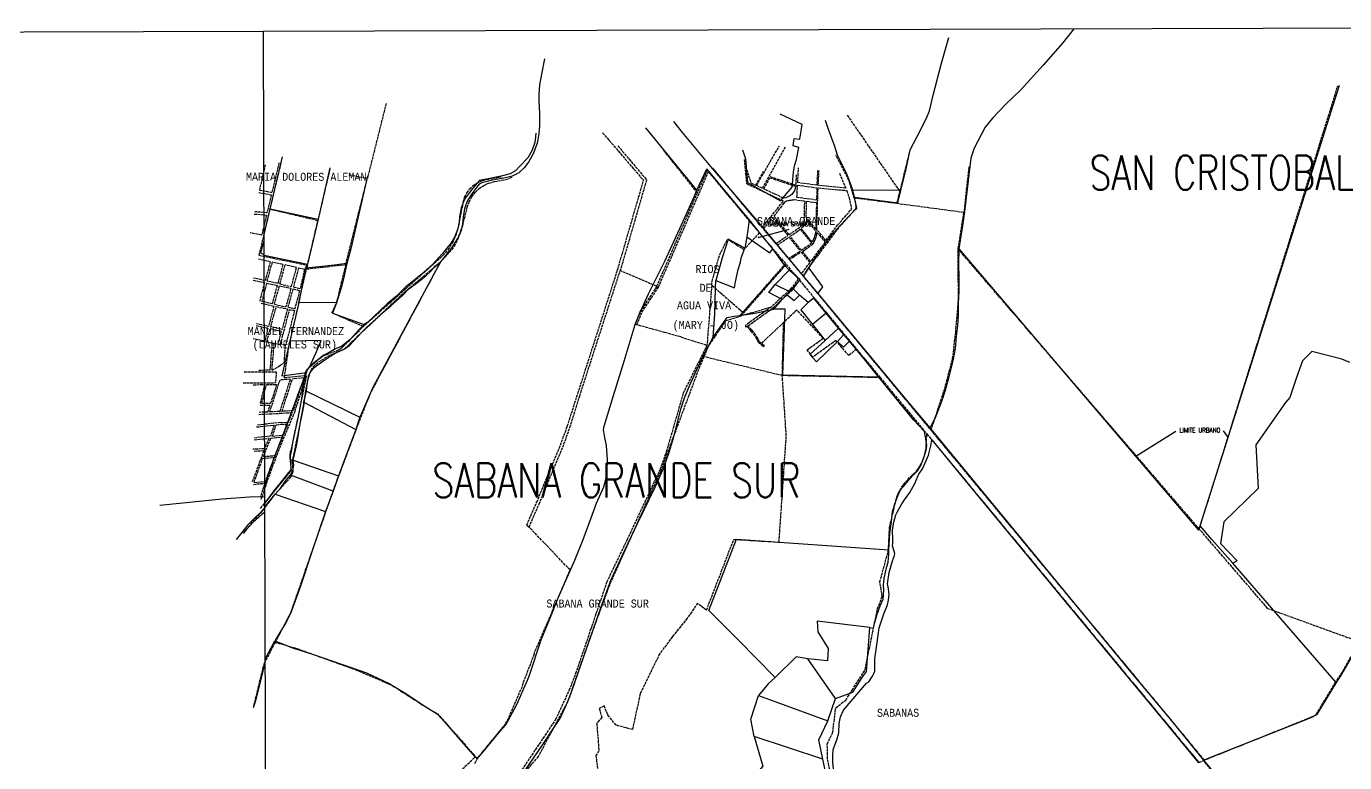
# Model space of a CAD drawing. Header units: millimetres. Extents: x 581621 to 602053, y 1331411 to 1340683.
# Drawn here: x 587386 to 593152, y 1337429 to 1340647 of the extents above; entities that cross this region are included whole.
import ezdxf
from ezdxf.enums import TextEntityAlignment as Align

# ---------------------------------------------------------------- set-up
doc = ezdxf.new("R2010")
doc.units = ezdxf.units.MM
doc.linetypes.add('ACAD_ISO02W100', pattern=[15, 12, -3])
for name, color, linetype in [('2', 7, 'Continuous'), ('43', 7, 'Continuous'), ('44', 7, 'Continuous'), ('FONDO_MANAGUA', 8, 'ACAD_ISO02W100'), ('Nombres_Barrios', 7, 'Continuous'), ('Nombres_Comarcas', 7, 'Continuous')]:
    doc.layers.add(name, color=color, linetype=linetype)
doc.styles.add('MONOTXT', font='MONOTXT', dxfattribs={"height": 0.2})
doc.styles.add('ROMANS', font='ROMANS', dxfattribs={"height": 0.2})

msp = doc.modelspace()

# ---------------------------------------------------------------- linework, layer by layer
at = {"layer": '2', "color": 1, "linetype": 'Continuous'}
for p, q in [((592519.6, 1338463.8), (593129.3, 1340390.2)), ((590318.4, 1339932.1), (590096.2, 1340204.2)), ((588453.3, 1339849.4), (588506.3, 1340077.8)), ((588714.2, 1340029.5), (588662, 1339804.7)), ((590318.4, 1339932.1), (590362, 1340024.7)), ((591008.6, 1339900.4), (591000.3, 1339931)), ((591210.6, 1339929.8), (591000.3, 1339931)), ((588425.6, 1339731.5), (588453.3, 1339849.4)), ((588453.3, 1339849.4), (588662, 1339804.7)), ((588662, 1339804.7), (588616.2, 1339608.1)), ((590537.2, 1339728.1), (590528.9, 1339677.8)), ((590703.7, 1339601.5), (590651.4, 1339675.2)), ((591465, 1339675.6), (591463.1, 1339609.8)), ((588425.8, 1339647.9), (588616.2, 1339608.1)), ((588606.7, 1339590.8), (588577.9, 1339440.7)), ((588606.7, 1339590.8), (588616.2, 1339608.1)), ((590703.7, 1339601.5), (590506.4, 1339383.2)), ((590661.6, 1339518.7), (590722.9, 1339581.3)), ((590722.9, 1339581.3), (590703.7, 1339601.5)), ((590770.3, 1339539.7), (590722.9, 1339581.3)), ((590784.6, 1339556.1), (590808.6, 1339590.6)), ((590848, 1339481.1), (590784.6, 1339556.1)), ((590661.6, 1339518.7), (590724.3, 1339488.5)), ((590724.3, 1339488.5), (590736.6, 1339502.9)), ((590736.6, 1339502.9), (590770.3, 1339539.7)), ((590768.2, 1339473), (590736.6, 1339502.9)), ((588577.9, 1339440.7), (588539.1, 1339271.8)), ((588742.3, 1339438.2), (588577.9, 1339440.7)), ((590654.9, 1339410.8), (590691.9, 1339454.1)), ((590691.9, 1339454.1), (590712.6, 1339474.6)), ((590712.6, 1339474.6), (590724.3, 1339488.5)), ((590805.2, 1339439.6), (590768.2, 1339473)), ((590829.9, 1339459.5), (590805.2, 1339439.6)), ((590883.8, 1339394.2), (590829.9, 1339459.5)), ((590883.8, 1339394.2), (590824.8, 1339344.3)), ((590938.9, 1339328.8), (590883.8, 1339394.2)), ((590824.8, 1339344.3), (590880.2, 1339274.1)), ((590880.2, 1339274.1), (590938.9, 1339328.8)), ((590962.1, 1339299.7), (590938.9, 1339328.8)), ((590933.8, 1339270.1), (590962.1, 1339299.7)), ((590986.1, 1339271.4), (590962.1, 1339299.7)), ((588600.2, 1339005), (588611.1, 1339053.3)), ((588611.1, 1339053.3), (588845.4, 1338938.3)), ((588600.2, 1339005), (588827.6, 1338885.2)), ((588845.4, 1338938.3), (588827.6, 1338885.2)), ((588827.6, 1338885.2), (588750.8, 1338682.4)), ((591352.1, 1338876.3), (591339.2, 1338892.9)), ((588553.7, 1338751.7), (588750.8, 1338682.4)), ((588728.2, 1338615.6), (588542, 1338685.6)), ((588750.8, 1338682.4), (588728.2, 1338615.6)), ((588429.1, 1338561), (588469.6, 1338616.3)), ((588429.1, 1338547.1), (588475.1, 1338601.8)), ((588475.1, 1338601.8), (588694.8, 1338526.2)), ((588728.2, 1338615.6), (588694.8, 1338526.2)), ((593114.3, 1337779.8), (592662.7, 1338300.4)), ((591075.5, 1338019.1), (590845.2, 1338047.9)), ((588431.1, 1337881.8), (588473.5, 1337960.9)), ((590925.8, 1337708.9), (590804.1, 1337882.8)), ((590588.8, 1337722.8), (590892.1, 1337612.1)), ((590892.1, 1337612.1), (590925.8, 1337708.9)), ((590870.4, 1337443.3), (590569.7, 1337543.4)), ((590908.8, 1337264.1), (590870.4, 1337443.3))]:
    msp.add_line(p, q, dxfattribs=at)
for points in [[(591210.6, 1339929.8), (591233.9, 1340025.1), (591251.6, 1340107.3), (591280.8, 1340163.4), (591323.7, 1340246.1), (591335.6, 1340278.6), (591352.3, 1340347), (591389.3, 1340487.1), (591421, 1340598.4)], [(591968, 1340637.4), (591917.2, 1340574.6), (591833.9, 1340478), (591736.2, 1340370.7), (591668.9, 1340305.9), (591611.8, 1340246.4), (591579.8, 1340206.7), (591532.1, 1340114.9), (591517.6, 1340070.9), (591507.8, 1339998), (591501, 1339936), (591489.8, 1339838.1), (591480.7, 1339775.8), (591469.8, 1339712.5), (591465, 1339675.6)], [(589652.6, 1340505.3), (589639.6, 1340438.7), (589630.6, 1340391.5), (589627.6, 1340349), (589628.2, 1340322.6), (589629.8, 1340266.9), (589630.3, 1340214), (589627.4, 1340177.1), (589620.4, 1340136.2), (589604.7, 1340092.8), (589581.7, 1340053.5), (589563.3, 1340029.4), (589540.8, 1340007.6), (589511.3, 1339992.5), (589475.2, 1339984), (589422.8, 1339975.4), (589401.7, 1339969.6), (589378.5, 1339963.4), (589366.1, 1339957.1), (589350, 1339937.6), (589332.1, 1339911.7), (589314.2, 1339882.8), (589302.6, 1339849.3), (589296.9, 1339812.7), (589294, 1339784.2), (589288, 1339754.8), (589276.7, 1339726.8), (589246.8, 1339681.2), (589221.3, 1339647.5), (589197.8, 1339618.1)], [(590518.2, 1340108.4), (590530.9, 1340068.8), (590540.1, 1339965), (590684.7, 1339884.5), (590735.3, 1339945.2), (590741.3, 1340010.6), (590745.4, 1340037.8), (590754.5, 1340066), (590764.4, 1340117.6), (590739.5, 1340125), (590744.8, 1340156.8), (590768.7, 1340153.7), (590779.3, 1340218.3), (590683, 1340264)], [(590784.6, 1339556.1), (590736, 1339615.8), (590589.4, 1339790.5), (590379.8, 1340035), (590255.4, 1340183.6), (590217.3, 1340231.1)], [(591000.3, 1339931), (590991, 1339960.5), (590973.2, 1340005.1), (590948.7, 1340055.3), (590934.4, 1340085.1), (590921.6, 1340122.3), (590892.7, 1340200.8), (590881.4, 1340235.6)], [(589614.7, 1340180.5), (589613.4, 1340164.2), (589609.4, 1340139.8), (589598.9, 1340106.5), (589578.9, 1340073.3), (589545, 1340035.6), (589526.1, 1340015.6), (589502.2, 1340003.2), (589469.4, 1339993.5), (589421.3, 1339983.8), (589368.7, 1339974.1), (589338.3, 1339940.7), (589306.1, 1339896.1), (589298.4, 1339880.6), (589288.2, 1339854.7), (589280.1, 1339814.8), (589279.5, 1339790.2), (589273.6, 1339762.5), (589258.9, 1339725.4), (589244.1, 1339701.6), (589206.8, 1339654.7), (589162.4, 1339605.8), (589110.9, 1339561.3), (589071.6, 1339528.9), (589045.9, 1339509.2), (589004.8, 1339468.7), (588964.5, 1339434.8), (588932.9, 1339403.2), (588878.1, 1339353.4), (588863.1, 1339344.3)], [(590547, 1339803.4), (590499.3, 1339859.3), (590412.3, 1339964.5), (590362, 1340024.7)], [(588878.7, 1339992.6), (588836.3, 1339809.5), (588805.2, 1339675.4), (588788.5, 1339611.4)], [(588473.5, 1337960.9), (588550.8, 1337931.1), (588642.2, 1337901.9), (588811.1, 1337843.9), (588874, 1337821.3), (588972.4, 1337774), (589038.6, 1337735.1), (589133.3, 1337673.3), (589183.2, 1337641.6), (589214.9, 1337607.1), (589272.5, 1337541.5), (589339, 1337463.9), (589357.7, 1337444.7), (589390.9, 1337484.5), (589456.8, 1337564.5), (589483.9, 1337594.4), (589531.5, 1337682.4), (589578.7, 1337789.5), (589587.1, 1337811.4), (589638.1, 1337965.5), (589678.6, 1338064.7), (589712.3, 1338148.7), (589785.6, 1338313.4), (589821, 1338404.3), (589856, 1338499), (589879.6, 1338562.5), (589911.7, 1338633.8), (589919.9, 1338667), (589926.7, 1338707.7), (589927.6, 1338753), (589923.8, 1338815.8), (589915.1, 1338857.5), (589910.7, 1338884.3), (589912.8, 1338900), (589954.2, 1339033.6), (590000.8, 1339183.4), (590048.7, 1339343.6), (590063.6, 1339381.2), (590106.7, 1339478.1), (590178.2, 1339620.7), (590244.6, 1339763.1), (590307.1, 1339901.9), (590318.4, 1339932.1)], [(590808.6, 1339590.6), (590830.3, 1339624.8), (590873.5, 1339689.5), (590919, 1339748), (590945.8, 1339777.1), (590975.4, 1339809.3), (591009.9, 1339845.5), (591019, 1339853.1), (591008.6, 1339900.4)], [(591008.6, 1339900.4), (591198.2, 1339876.2), (591210.6, 1339929.8)], [(590547, 1339803.4), (590541.8, 1339756.8), (590537.2, 1339728.1)], [(590651.4, 1339675.2), (590602.4, 1339733.2), (590547, 1339803.4)], [(590537.2, 1339728.1), (590637.6, 1339657.2), (590651.4, 1339675.2)], [(588424.8, 1339709.9), (588410.1, 1339657.1), (588424.9, 1339650.3)], [(590528.9, 1339677.8), (590456, 1339717.9), (590429.3, 1339635.1), (590412.9, 1339577.3), (590402.2, 1339536.9)], [(590402.2, 1339536.9), (590483.8, 1339504.9), (590488.3, 1339530.1), (590499.7, 1339585), (590509.1, 1339617), (590512.4, 1339635.3), (590528.9, 1339677.8)], [(591465, 1339675.6), (592512.2, 1338445.1), (592519.6, 1338463.8)], [(588788.5, 1339611.4), (588732.3, 1339604), (588667.2, 1339596.7), (588606.7, 1339590.8)], [(588611.1, 1339053.3), (588614.8, 1339082.2), (588618.2, 1339104.6), (588626.9, 1339134.8), (588645.3, 1339155.8), (588666.5, 1339172.5), (588706.7, 1339200.3), (588728.9, 1339214.9), (588743.9, 1339223.3), (588775, 1339236.4), (588799.4, 1339252), (588818.3, 1339272.5), (588836.2, 1339291.5), (588853, 1339310), (588876, 1339332.3), (588899.2, 1339353.5), (588945.1, 1339396.3), (588981, 1339426.1), (589029.5, 1339469.9), (589059.6, 1339500), (589104.2, 1339533.9), (589134.5, 1339558.4), (589155.9, 1339577.9), (589175.8, 1339600.9), (589197.8, 1339618.1)], [(588788.5, 1339611.4), (588772.9, 1339544.3), (588762.6, 1339504.9), (588742.3, 1339438.2)], [(589197.8, 1339618.1), (588902.3, 1339068.7), (588885.6, 1339032.2), (588845.4, 1338938.3)], [(590808.6, 1339590.6), (590867.7, 1339508.7), (590848, 1339481.1)], [(591463.1, 1339609.8), (591464.6, 1339550.6), (591464.7, 1339488.8), (591460.9, 1339435.9), (591461.4, 1339385.8), (591458.7, 1339337.8), (591452.8, 1339291), (591448, 1339239.1), (591440.2, 1339192.6), (591420.4, 1339114.8), (591402.9, 1339051.5), (591388, 1339007.5), (591364.4, 1338943.7), (591339.2, 1338892.9)], [(590389.4, 1339288.7), (590397.7, 1339389.5), (590400.2, 1339503.6), (590402.2, 1339536.9)], [(590691.9, 1339454.1), (590633.2, 1339483.8), (590661.6, 1339518.7)], [(588742.3, 1339438.2), (588725.3, 1339394.2), (588863.1, 1339344.3)], [(590712.6, 1339474.6), (590744, 1339448.8), (590768.2, 1339473)], [(590805.2, 1339439.6), (590772.9, 1339407.6), (590824.8, 1339344.3)], [(591339.2, 1338892.9), (591243.2, 1339006.5), (590864.2, 1339462.2), (590848, 1339481.1)], [(590389.4, 1339288.7), (590450.8, 1339374.3), (590481.8, 1339380.3), (590506.4, 1339383.2)], [(590506.4, 1339383.2), (590571.8, 1339394.4), (590654.9, 1339410.8)], [(591114, 1339114.4), (590694.6, 1339123.1), (590704.3, 1339411.4), (590654.9, 1339410.8)], [(588863.1, 1339344.3), (588842.4, 1339322.5), (588802.1, 1339279.2), (588786.8, 1339264.8), (588766.1, 1339249.4), (588738.6, 1339237.5), (588711.1, 1339221.9), (588684.2, 1339208.8), (588665.8, 1339192.9), (588650, 1339181.2), (588626.5, 1339160)], [(588539.1, 1339271.8), (588503.1, 1339119.1), (588610.9, 1339134.1)], [(588626.5, 1339160), (588657.8, 1339231.3), (588675.8, 1339274.7), (588539.1, 1339271.8)], [(589547.9, 1337365.8), (589642.3, 1337503.7), (589690.6, 1337576.7), (589723, 1337624.9), (589754.8, 1337695.7), (589774.1, 1337745.9), (589810.9, 1337855.3), (589835.3, 1337921.9), (589898.3, 1338104.9), (589944, 1338228.8), (589991.5, 1338332.8), (590059.6, 1338473.6), (590136.7, 1338633.5), (590173.7, 1338718.8), (590198.1, 1338785.5), (590218.4, 1338853.1), (590224.9, 1338881.5), (590249.2, 1338973.7), (590265.1, 1339023.7), (590282.8, 1339065.6), (590316.7, 1339143.8), (590345.7, 1339206.2), (590368.7, 1339248.3), (590389.4, 1339288.7)], [(590880.2, 1339274.1), (590812.2, 1339212.6), (590841.4, 1339180.6), (590933.8, 1339270.1)], [(590933.8, 1339270.1), (590960.5, 1339244.9), (590986.1, 1339271.4)], [(591114, 1339114.4), (591056.4, 1339186.7), (590986.1, 1339271.4)], [(593174.2, 1339177.4), (593139.4, 1339193), (593008.5, 1339226.2), (592967.2, 1339184.9), (592941.4, 1339112.3), (592911.6, 1339025.3), (592892.5, 1339003.7), (592762.7, 1338818.4), (592773.3, 1338627.9), (592623.1, 1338481.9), (592608.4, 1338387.4), (592681.3, 1338310.7), (592662.7, 1338300.4)], [(588610.9, 1339134.1), (588615, 1339143), (588626.5, 1339160)], [(588428.8, 1338640.1), (588465, 1338748.3), (588521.5, 1338893.5), (588558.3, 1338994), (588584.7, 1339067.4), (588610.9, 1339134.1)], [(588595.2, 1339060.3), (588599, 1339089.7), (588610.9, 1339134.1)], [(591158.2, 1338359.7), (591162.3, 1338430.4), (591169.4, 1338483.5), (591174.4, 1338525.7), (591184.7, 1338560.2), (591197.8, 1338595.3), (591208.8, 1338621.2), (591222.1, 1338635.9), (591246.6, 1338666.8), (591267.5, 1338688.3), (591283.3, 1338704), (591297.9, 1338728.3), (591313.6, 1338772), (591321.6, 1338795.1), (591324.2, 1338815.7), (591320.2, 1338844.4), (591313.8, 1338875.7), (591265.7, 1338927.6), (591114, 1339114.4)], [(588469.6, 1338616.3), (588501.8, 1338656), (588534.3, 1338696.7), (588544.7, 1338708.9), (588543.6, 1338744), (588542.1, 1338769.4), (588546.9, 1338795.9), (588551.2, 1338827.6), (588560.8, 1338867.3), (588573.5, 1338929.1), (588585.6, 1338987.3), (588591.5, 1339019.1), (588595.2, 1339060.3)], [(588553.7, 1338751.7), (588569, 1338819.2), (588586.7, 1338927.5), (588599.2, 1338994.1), (588600.2, 1339005)], [(592536.2, 1337440.2), (592391.9, 1337616.8), (592204, 1337841.7), (591755.3, 1338388.3), (591352.1, 1338876.3)], [(590915.7, 1337401.4), (590913.2, 1337428.9), (590912.9, 1337458.6), (590915.5, 1337485.6), (590930.4, 1337529), (590939.4, 1337559.2), (590940.6, 1337600.4), (590946.8, 1337628.9), (590959.9, 1337658.3), (591060, 1337775.8), (591070.2, 1337782.1), (591087.6, 1337806.2), (591092.4, 1337818.1), (591097.3, 1337829.3), (591097.8, 1337883), (591107, 1337953.4), (591115.6, 1338017.4), (591137, 1338079.3), (591152.9, 1338118.4), (591156.8, 1338139), (591159.2, 1338164.7), (591155, 1338198), (591152.5, 1338211), (591160.1, 1338260.6), (591174, 1338310.8), (591183.2, 1338334.2), (591185.3, 1338342.3), (591175, 1338377.2), (591175.6, 1338387.9), (591176.4, 1338403.1), (591174.8, 1338446.4), (591180.5, 1338479.9), (591189.6, 1338511.9), (591194.9, 1338523.8), (591215.7, 1338560.6), (591226.7, 1338577.9), (591250.9, 1338610), (591271.7, 1338649.4), (591287.3, 1338683.4), (591289.9, 1338690.5), (591305, 1338712.8), (591323.4, 1338752.4), (591332.1, 1338772.2), (591342, 1338814.1), (591345.9, 1338840.2), (591478.8, 1338678.7), (591916.4, 1338149), (592351, 1337624.9), (592513.3, 1337428.1)], [(588542, 1338685.6), (588551.7, 1338702.6), (588556.2, 1338731.1), (588553.7, 1338751.7)], [(588475.1, 1338601.8), (588499.1, 1338630.4), (588522.6, 1338663.6), (588542, 1338685.6)], [(593633.4, 1338667.4), (593390.1, 1338250), (593138.3, 1337815.3), (593114.3, 1337779.8)], [(587970.2, 1338553.7), (588242.7, 1338581.6), (588362.4, 1338590.1), (588428.1, 1338592.8)], [(588428.2, 1338538.5), (588416.1, 1338528.8), (588380.8, 1338495), (588355.5, 1338467.9), (588322.7, 1338427.1), (588303.6, 1338403.7)], [(588428.3, 1338522.8), (588415.6, 1338512.8), (588378.6, 1338480.2), (588348.1, 1338446.3), (588334.9, 1338430)], [(588694.8, 1338526.2), (588634.1, 1338350), (588584.7, 1338199.5), (588544.1, 1338087.5), (588524.6, 1338046.4), (588473.5, 1337960.9)], [(592662.7, 1338300.4), (592571.4, 1338404.8), (592519.6, 1338463.8)], [(590661, 1337801.3), (590500.8, 1337964.1), (590370.4, 1338094), (590491.8, 1338405.4), (591158.2, 1338359.7)], [(591075.5, 1338019.1), (591092, 1338017), (591095.6, 1338037.1), (591106.7, 1338077.7), (591120.8, 1338114.3), (591133.7, 1338143.7), (591136.6, 1338182.1), (591134.9, 1338204.5), (591137.3, 1338235.7), (591149.5, 1338285.8), (591155.7, 1338305.8), (591157.8, 1338339.4), (591158.2, 1338359.7)], [(590845.2, 1338047.9), (590847.5, 1338000.3), (590893.2, 1337927.4), (590889.7, 1337874.3), (590804.1, 1337882.8)], [(590925.8, 1337708.9), (591001.4, 1337736.9), (591041.8, 1337801.1), (591060, 1337827.4), (591075.5, 1338019.1)], [(590804.1, 1337882.8), (590752.6, 1337891.9), (590661, 1337801.3)], [(588430.2, 1337872.5), (588419.2, 1337823.3), (588387.8, 1337698.9), (588378.2, 1337668.7)], [(590661, 1337801.3), (590630.9, 1337773), (590588.8, 1337722.8)], [(593114.3, 1337779.8), (593028.3, 1337637.3), (593003.9, 1337625), (592536.2, 1337440.2)], [(590569.7, 1337543.4), (590555.3, 1337619.2), (590588.8, 1337722.8)], [(590870.4, 1337443.3), (590851.7, 1337528.9), (590892.1, 1337612.1)], [(590569.7, 1337543.4), (590606.8, 1337413), (590559.6, 1337355.8)], [(593208, 1336901.3), (593088.3, 1336948.9), (593019.5, 1336976.2), (592979.7, 1336993.2), (592936.8, 1337012.4), (592903.1, 1337033.4), (592867.9, 1337060.5), (592736.9, 1337196.2), (592654.7, 1337297.5), (592592.1, 1337371.8), (592536.2, 1337440.2)]]:
    msp.add_lwpolyline(points, dxfattribs=at)
at = {"layer": '43', "color": 1, "linetype": 'Continuous'}
msp.add_lwpolyline([(581620.8, 1340606.9), (588422, 1340626.4), (588435.7, 1336018.8), (581633.5, 1335999.4), (581620.8, 1340606.9)], dxfattribs=at)
msp.add_lwpolyline([(588422.9, 1340626.4), (595224.2, 1340647.4), (595239, 1336039.8), (588436.6, 1336018.8)], close=True, dxfattribs=at)
at = {"layer": '44', "color": 1, "linetype": 'Continuous'}
for p, q in [((590586.4, 1339724.2), (590721.9, 1339760.9)), ((592238.1, 1338769.2), (592413.9, 1338877.4)), ((592641.2, 1338853.7), (592622.2, 1338880))]:
    msp.add_line(p, q, dxfattribs=at)
for points in [[(590591.5, 1339724.3), (590586.4, 1339724.2), (590590.9, 1339726.7)], [(592639.3, 1338858.5), (592641.2, 1338853.7), (592637.3, 1338857)], [(592243, 1338770.7), (592238.1, 1338769.2), (592241.7, 1338772.8)]]:
    msp.add_lwpolyline(points, dxfattribs=at)
at = {"layer": 'FONDO_MANAGUA', "color": 1}
for p, q in [((592516.3, 1338450), (593122.4, 1340388)), ((588959.8, 1340309.7), (588877.9, 1339983.3)), ((590976.3, 1340259), (591206.8, 1339924.8)), ((589906.6, 1340182.4), (590085.4, 1339973.9)), ((589973.4, 1340125.1), (590098.7, 1339976.8)), ((590321, 1339920.2), (590170.7, 1340110.3)), ((590579.7, 1339951.7), (590679.1, 1340124.9)), ((590605.1, 1339939.8), (590706.9, 1340122.4)), ((590983.8, 1339974.5), (590926.6, 1340085.1)), ((591206.8, 1339924.8), (591249.6, 1340100.4)), ((588431, 1340042.5), (588405.4, 1339932.1)), ((588499.3, 1340049.5), (588450.9, 1339847.5)), ((588491.1, 1340051.6), (588460, 1339921.5)), ((588713.6, 1340023), (588661.1, 1339797.9)), ((590363.7, 1340018.6), (590321, 1339920.2)), ((590386.9, 1340028.2), (590549.8, 1339831.8)), ((590526.3, 1340065.9), (590535.8, 1339959.2)), ((590535.9, 1340022.4), (590555.3, 1339963.1)), ((590759.8, 1339964.3), (590763.2, 1340029.2)), ((590846.5, 1340018), (590843.2, 1339953.1)), ((590849.5, 1339952.2), (590853.1, 1340017.1)), ((591508, 1340033.9), (591486.6, 1339833.8)), ((588783.1, 1339606.1), (588877.9, 1339983.3)), ((588797.1, 1339998.8), (588877.9, 1339983.3)), ((589339.9, 1339951.3), (589357.4, 1339963.3)), ((589357.4, 1339963.3), (589376.6, 1339972.2)), ((589376.6, 1339972.2), (589397, 1339977.8)), ((589387.2, 1339952.3), (589409.5, 1339962.5)), ((589397, 1339977.8), (589462.3, 1339989.7)), ((589409.5, 1339962.5), (589433.2, 1339968.9)), ((589433.2, 1339968.9), (589490, 1339979.5)), ((589509.7, 1339986.7), (589490, 1339979.5)), ((589972.2, 1339583.2), (590085.4, 1339973.9)), ((590098.7, 1339976.8), (589983.7, 1339579.8)), ((590150.7, 1339507.4), (590369.4, 1340011.7)), ((590369.4, 1340011.7), (590531.4, 1339816.4)), ((590697, 1339883.7), (590535.8, 1339959.2)), ((590555.3, 1339963.1), (590576.1, 1339953.4)), ((590576.1, 1339953.4), (590610.9, 1340013.9)), ((590611.4, 1339936.8), (590638.6, 1339985.8)), ((590638.6, 1339985.8), (590750.9, 1339948)), ((590751.1, 1339952.4), (590640.7, 1339989.6)), ((590753.6, 1339998.3), (590751.1, 1339952.4)), ((590843.2, 1339953.1), (590759.8, 1339964.3)), ((590941.9, 1340005.2), (590970.8, 1339939.7)), ((591007.4, 1339896.9), (590983.8, 1339974.5)), ((588403.5, 1339920.9), (588457.6, 1339911.4)), ((588405.4, 1339932.1), (588460, 1339921.5)), ((588457.6, 1339911.4), (588438.7, 1339832.6)), ((589297, 1339880.1), (589303, 1339900.4)), ((589303, 1339900.4), (589312.4, 1339919.4)), ((589312.4, 1339919.4), (589324.8, 1339936.5)), ((589322.6, 1339880.6), (589334.1, 1339902.3)), ((589324.8, 1339936.5), (589339.9, 1339951.3)), ((589334.1, 1339902.3), (589349, 1339921.8)), ((589349, 1339921.8), (589366.8, 1339938.6)), ((589366.8, 1339938.6), (589387.2, 1339952.3)), ((590143.4, 1339510.6), (590321, 1339920.2)), ((590605.1, 1339939.8), (590579.7, 1339951.7)), ((590698.4, 1339896.1), (590611.4, 1339936.8)), ((590717.3, 1339901.7), (590708.1, 1339898.1)), ((590725.9, 1339906.7), (590717.3, 1339901.7)), ((590733.5, 1339913.1), (590725.9, 1339906.7)), ((590739.9, 1339920.6), (590733.5, 1339913.1)), ((590745.1, 1339929.1), (590739.9, 1339920.6)), ((590748.7, 1339938.3), (590745.1, 1339929.1)), ((590750.9, 1339948), (590748.7, 1339938.3)), ((590756.3, 1339899.4), (590759.2, 1339953.3)), ((590842.3, 1339888), (590756.3, 1339899.4)), ((590759.2, 1339953.3), (590843.9, 1339941.9)), ((590843.9, 1339941.9), (590842.3, 1339888)), ((590843.6, 1339758.7), (590848.9, 1339941.3)), ((590848.9, 1339941.3), (590974.5, 1339930)), ((590970.8, 1339939.7), (590849.5, 1339952.2)), ((590974.5, 1339930), (590984.2, 1339899)), ((590984.2, 1339899), (590993.5, 1339856)), ((591194, 1339872.4), (591206.8, 1339924.8)), ((588450.9, 1339847.5), (588402.9, 1339646.9)), ((588661.1, 1339797.9), (588450.9, 1339847.5)), ((589297, 1339880.1), (589274.5, 1339770.4)), ((589295, 1339777.1), (589314.8, 1339857.4)), ((589314.8, 1339857.4), (589322.6, 1339880.6)), ((590604.5, 1339767.2), (590697, 1339883.7)), ((590656.9, 1339817.2), (590699.9, 1339874.4)), ((590708.1, 1339898.1), (590698.4, 1339896.1)), ((590699.9, 1339874.4), (590703.1, 1339878.3)), ((590703.1, 1339878.3), (590707, 1339881.6)), ((590707, 1339881.6), (590711.4, 1339884.1)), ((590711.4, 1339884.1), (590716.2, 1339885.8)), ((590716.2, 1339885.8), (590721.2, 1339886.5)), ((590721.2, 1339886.5), (590725.8, 1339887.5)), ((590725.8, 1339887.5), (590730.5, 1339888.4)), ((590730.5, 1339888.4), (590735.2, 1339889.1)), ((590735.2, 1339889.1), (590739.9, 1339889.6)), ((590739.9, 1339889.6), (590744.6, 1339890.1)), ((590744.6, 1339890.1), (590790.8, 1339883.9)), ((590788.5, 1339804), (590790.8, 1339883.9)), ((590796.7, 1339812.2), (590798.8, 1339882.9)), ((590798.8, 1339882.9), (590842, 1339877.1)), ((590842, 1339877.1), (590838.7, 1339762.5)), ((590934.3, 1339778.7), (590989.9, 1339842.1)), ((590942.3, 1339770.7), (591008.6, 1339843.5)), ((590991.7, 1339844.5), (590989.9, 1339842.1)), ((590993, 1339847.2), (590991.7, 1339844.5)), ((590993.7, 1339850.1), (590993, 1339847.2)), ((590993.5, 1339856), (590993.9, 1339853.1)), ((590993.9, 1339853.1), (590993.7, 1339850.1)), ((591194, 1339872.4), (591007.4, 1339896.9)), ((591007.4, 1339896.9), (591013.6, 1339860.3)), ((591010.8, 1339846.4), (591008.6, 1339843.5)), ((591012.4, 1339849.6), (591010.8, 1339846.4)), ((591013.5, 1339853.1), (591012.4, 1339849.6)), ((591013.8, 1339856.7), (591013.5, 1339853.1)), ((591013.6, 1339860.3), (591013.8, 1339856.7)), ((591486.6, 1339833.8), (591194, 1339872.4)), ((588382.9, 1339827.2), (588436.4, 1339822.8)), ((588438.7, 1339832.6), (588385, 1339836.7)), ((588436.4, 1339822.8), (588415.3, 1339734.6)), ((588615.8, 1339603.5), (588661.1, 1339797.9)), ((590531.4, 1339816.4), (590591.9, 1339744.9)), ((590549.8, 1339831.8), (590604.5, 1339767.2)), ((590609.7, 1339761.1), (590651.4, 1339812)), ((590651.4, 1339812), (590717, 1339733.9)), ((590721.9, 1339737.3), (590656.9, 1339817.2)), ((590785.1, 1339788.7), (590781.4, 1339781.8)), ((590787.5, 1339796.2), (590785.1, 1339788.7)), ((590791.9, 1339783.7), (590786.9, 1339776.5)), ((590788.5, 1339804), (590787.5, 1339796.2)), ((590796.2, 1339791.3), (590791.9, 1339783.7)), ((590799.8, 1339799.3), (590796.2, 1339791.3)), ((590838.7, 1339762.5), (590796.7, 1339812.2)), ((590799.8, 1339799.3), (590838.5, 1339753.4)), ((591461.8, 1339674), (591486.6, 1339833.8)), ((588415.3, 1339734.6), (588364.7, 1339744.6)), ((589265.6, 1339737.9), (589252.3, 1339707)), ((589274.5, 1339770.4), (589265.6, 1339737.9)), ((589274.9, 1339722.9), (589295, 1339777.1)), ((590591.9, 1339744.9), (590524.6, 1339671.7)), ((590591.9, 1339744.9), (590706, 1339610.3)), ((590609.7, 1339761.1), (590663.5, 1339697.5)), ((590663.5, 1339697.5), (590717, 1339733.9)), ((590669.4, 1339690.7), (590721.7, 1339726.3)), ((590721.7, 1339726.3), (590771.2, 1339665.4)), ((590721.9, 1339737.3), (590770.3, 1339770.7)), ((590726.7, 1339729.7), (590771.2, 1339760.4)), ((590775.8, 1339669.1), (590726.7, 1339729.7)), ((590776.4, 1339775.7), (590770.3, 1339770.7)), ((590771.2, 1339760.4), (590820.4, 1339699.8)), ((590781.3, 1339769.8), (590775.1, 1339763.6)), ((590823, 1339704.6), (590775.1, 1339763.6)), ((590781.4, 1339781.8), (590776.4, 1339775.7)), ((590786.9, 1339776.5), (590781.3, 1339769.8)), ((590806.7, 1339590.9), (590942.3, 1339770.7)), ((590835, 1339733.1), (590831.9, 1339723.2)), ((590837.2, 1339743.1), (590835, 1339733.1)), ((590838.5, 1339753.4), (590837.2, 1339743.1)), ((590841.9, 1339735.9), (590838.9, 1339725.1)), ((590843.8, 1339747), (590841.9, 1339735.9)), ((590883.5, 1339711.3), (590843.6, 1339758.7)), ((590843.8, 1339747), (590879.7, 1339704.4)), ((590883.5, 1339711.3), (590934.3, 1339778.7)), ((589235, 1339678), (589213.9, 1339651.7)), ((589252.3, 1339707), (589235, 1339678)), ((589253, 1339680.4), (589243.6, 1339667.5)), ((589261.5, 1339694), (589253, 1339680.4)), ((589268.8, 1339708.2), (589261.5, 1339694)), ((589274.9, 1339722.9), (589268.8, 1339708.2)), ((590418.7, 1339649), (590453.2, 1339717.8)), ((590453.2, 1339717.8), (590524.6, 1339671.7)), ((590669.4, 1339690.7), (590718.5, 1339632.7)), ((590775.8, 1339669.1), (590820.4, 1339699.8)), ((590780.6, 1339663.3), (590823.9, 1339695)), ((590879.7, 1339704.4), (590815.9, 1339619.8)), ((590827.9, 1339713.7), (590823, 1339704.6)), ((590829.9, 1339704.5), (590823.9, 1339695)), ((590831.9, 1339723.2), (590827.9, 1339713.7)), ((590834.9, 1339714.6), (590829.9, 1339704.5)), ((590838.9, 1339725.1), (590834.9, 1339714.6)), ((591462.6, 1339448.1), (591461.8, 1339674)), ((592516.3, 1338450), (591461.8, 1339674)), ((588452.5, 1339618.4), (588400.9, 1339629.4)), ((588402.9, 1339646.9), (588615.8, 1339603.5)), ((588452.5, 1339618.4), (588430.5, 1339535.8)), ((588439.8, 1339533.7), (588462.3, 1339616.4)), ((588508.2, 1339606.6), (588462.3, 1339616.4)), ((589189.6, 1339628.4), (588860.1, 1339335.1)), ((589197.1, 1339617.2), (588891, 1339044.7)), ((589041.5, 1339486.5), (589197.1, 1339617.2)), ((589213.9, 1339651.7), (589189.6, 1339628.4)), ((589197.1, 1339617.2), (589233.1, 1339655.5)), ((589243.6, 1339667.5), (589233.1, 1339655.5)), ((590385.3, 1339534.1), (590418.7, 1339649)), ((590718.5, 1339632.7), (590771.2, 1339665.4)), ((590722.3, 1339628.1), (590775, 1339660.7)), ((590722.3, 1339628.1), (590775.2, 1339565.8)), ((590775, 1339660.7), (590812.2, 1339614.9)), ((590812.2, 1339614.9), (590775.2, 1339565.8)), ((590815.9, 1339619.8), (590780.6, 1339663.3)), ((588508.2, 1339606.6), (588485.6, 1339523.6)), ((588495.4, 1339521.4), (588518, 1339604.5)), ((588568.4, 1339593.8), (588518, 1339604.5)), ((588545.7, 1339510.2), (588568.4, 1339593.8)), ((588555.5, 1339508), (588578.2, 1339591.7)), ((588576.3, 1339433.9), (588612, 1339586.8)), ((588578.2, 1339591.7), (588602.9, 1339586.4)), ((588602.9, 1339586.4), (588583.8, 1339501.7)), ((588612, 1339586.8), (588783.1, 1339606.1)), ((588612.1, 1339587.4), (588612, 1339586.8)), ((588615.8, 1339603.5), (588612.1, 1339587.4)), ((588783.1, 1339606.1), (588740.9, 1339435.3)), ((589752.1, 1338898.8), (589972.2, 1339583.2)), ((589889.9, 1339290), (589983.7, 1339579.8)), ((590143.4, 1339510.6), (589983.7, 1339579.8)), ((590512.3, 1339381.6), (590709.3, 1339606.4)), ((590706, 1339610.3), (590519.1, 1339396.9)), ((590706, 1339610.3), (590706, 1339610.3)), ((590709.3, 1339606.4), (590709.3, 1339606.4)), ((590709.3, 1339606.4), (590762.4, 1339543.7)), ((590783.5, 1339555.9), (590806.7, 1339590.9)), ((590783.5, 1339555.9), (591343.1, 1338881)), ((588377.6, 1339537.9), (588428.1, 1339527.1)), ((588430.5, 1339535.8), (588379.9, 1339547.1)), ((588428.1, 1339527.1), (588406.7, 1339446.8)), ((588437.5, 1339525.1), (588415.6, 1339444.8)), ((588437.5, 1339525.1), (588483.3, 1339515.3)), ((588485.6, 1339523.6), (588439.8, 1339533.7)), ((588483.3, 1339515.3), (588461.3, 1339434.8)), ((588471.2, 1339432.6), (588493.1, 1339513.2)), ((588493.1, 1339513.2), (588543.6, 1339502.5)), ((588495.4, 1339521.4), (588545.7, 1339510.2)), ((588543.6, 1339502.5), (588521.5, 1339421.5)), ((588531.4, 1339419.4), (588553.4, 1339500.4)), ((588553.4, 1339500.4), (588581.4, 1339492.8)), ((588555.5, 1339508), (588583.8, 1339501.7)), ((590143.4, 1339510.6), (590071.5, 1339401.9)), ((590078.8, 1339398.7), (590150.7, 1339507.4)), ((590383.7, 1339515.5), (590363, 1339253.6)), ((590383.7, 1339515.5), (590385.3, 1339534.1)), ((590519.1, 1339396.9), (590383.7, 1339515.5)), ((590734.8, 1339505.2), (590646.4, 1339422)), ((590651.4, 1339415.8), (590740.9, 1339499.9)), ((590762.4, 1339543.7), (590734.8, 1339505.2)), ((590740.9, 1339499.9), (590767.7, 1339537.4)), ((590762.4, 1339543.7), (590762.4, 1339543.7)), ((590767.7, 1339537.4), (591017.1, 1339236.6)), ((588461.3, 1339434.8), (588415.6, 1339444.8)), ((588581.4, 1339492.8), (588559.4, 1339411.8)), ((588858.8, 1339316), (589041.5, 1339486.5)), ((591450.7, 1339309.4), (591462.6, 1339448.1)), ((588413.6, 1339437.1), (588469.1, 1339425)), ((588469.1, 1339425), (588445.2, 1339336)), ((588455.1, 1339333.8), (588479.4, 1339422.1)), ((588471.2, 1339432.6), (588521.5, 1339421.5)), ((588479.4, 1339422.1), (588528, 1339412)), ((588497.8, 1339257.5), (588537.7, 1339409.9)), ((588528, 1339412), (588504.6, 1339322.8)), ((588559.2, 1339405.1), (588520, 1339253.6)), ((588559.4, 1339411.8), (588531.4, 1339419.4)), ((588576.3, 1339433.9), (588537.2, 1339265.9)), ((588537.7, 1339409.9), (588559.2, 1339405.1)), ((588722.8, 1339394.6), (588740.9, 1339435.3)), ((588860.1, 1339335.1), (588722.8, 1339394.6)), ((590071.5, 1339401.9), (590048.3, 1339345.1)), ((590055.9, 1339342.7), (590078.8, 1339398.7)), ((590503.3, 1339378.9), (590512.3, 1339381.6)), ((590556.4, 1339394.9), (590512.3, 1339381.6)), ((590646.4, 1339422), (590532.6, 1339341.8)), ((590542.2, 1339338.9), (590651.4, 1339415.8)), ((590556.4, 1339394.9), (590646.4, 1339422)), ((590756.3, 1339407.5), (590698.1, 1339352.8)), ((590871.6, 1339283.9), (590756.3, 1339407.5)), ((588391.7, 1339339.4), (588443.1, 1339328.3)), ((588445.2, 1339336), (588393.4, 1339347.1)), ((588443.1, 1339328.3), (588428.4, 1339271)), ((588437.8, 1339267.9), (588452.9, 1339326.1)), ((588452.9, 1339326.1), (588502.6, 1339315.1)), ((588504.6, 1339322.8), (588455.1, 1339333.8)), ((588770.7, 1339246.7), (588860.1, 1339335.1)), ((590055.9, 1339342.7), (590048.3, 1339345.1)), ((590248.8, 1339289.6), (590055.9, 1339342.7)), ((590366.2, 1339243.8), (590445.9, 1339361.5)), ((590445.9, 1339361.5), (590503.3, 1339378.9)), ((590533.2, 1339332.5), (590532.6, 1339341.8)), ((590538.1, 1339336), (590533.2, 1339332.5)), ((590538.1, 1339336), (590555.1, 1339315.7)), ((590559, 1339318.9), (590542.2, 1339338.9)), ((590698.1, 1339352.8), (590602.3, 1339262.7)), ((590692.3, 1339120.7), (590698.1, 1339352.8)), ((588428.4, 1339271), (588377.8, 1339281.9)), ((588413.1, 1339271.9), (588437.8, 1339267.9)), ((588437.8, 1339267.9), (588462.4, 1339263.6)), ((588487.9, 1339259.2), (588502.6, 1339315.1)), ((588514.9, 1339111.1), (588537.2, 1339265.9)), ((588776.6, 1339236.4), (588858.8, 1339316)), ((589806.2, 1339031.5), (589889.9, 1339290)), ((590248.8, 1339289.6), (590363, 1339253.6)), ((590555.1, 1339315.7), (590576.9, 1339287.5)), ((590559, 1339318.9), (590581, 1339290.3)), ((590576.9, 1339287.5), (590585, 1339273.9)), ((590581, 1339290.3), (590589.7, 1339275.7)), ((590586, 1339270.4), (590585, 1339273.9)), ((590587.6, 1339267.1), (590586, 1339270.4)), ((590589.9, 1339264.2), (590587.6, 1339267.1)), ((590590.3, 1339273.4), (590589.7, 1339275.7)), ((590591.2, 1339271.1), (590590.3, 1339273.4)), ((590592.4, 1339269), (590591.2, 1339271.1)), ((590593.9, 1339267.2), (590592.4, 1339269)), ((590595.7, 1339265.6), (590593.9, 1339267.2)), ((590597.8, 1339264.3), (590595.7, 1339265.6)), ((590801.2, 1339232.9), (590871.6, 1339283.9)), ((590926.6, 1339274.4), (590826.2, 1339201.6)), ((590982.9, 1339208.4), (590926.6, 1339274.4)), ((591437.5, 1339194.5), (591450.7, 1339309.4)), ((588452.8, 1339145.5), (588462.4, 1339263.6)), ((588460.8, 1339144.7), (588470.4, 1339262.2)), ((588462.4, 1339263.6), (588470.4, 1339262.2)), ((588470.4, 1339262.2), (588487.9, 1339259.2)), ((588487.9, 1339259.2), (588497.8, 1339257.5)), ((588520, 1339253.6), (588497.8, 1339257.5)), ((588513.6, 1339175.2), (588520, 1339253.6)), ((588679.8, 1339203.7), (588686, 1339207.3)), ((588686, 1339207.3), (588692.3, 1339210.4)), ((588692.3, 1339210.4), (588698.9, 1339213.1)), ((588698.9, 1339213.1), (588743.7, 1339229.5)), ((588704.2, 1339205.3), (588776.6, 1339236.4)), ((588749.7, 1339232), (588743.7, 1339229.5)), ((588755.4, 1339235), (588749.7, 1339232)), ((588760.8, 1339238.4), (588755.4, 1339235)), ((588766, 1339242.3), (588760.8, 1339238.4)), ((588770.7, 1339246.7), (588766, 1339242.3)), ((590363, 1339253.6), (590259.1, 1339044.1)), ((590366.2, 1339243.8), (590349.4, 1339203.1)), ((590592.6, 1339261.7), (590589.9, 1339264.2)), ((590595.7, 1339259.7), (590592.6, 1339261.7)), ((590599.1, 1339258.4), (590595.7, 1339259.7)), ((590600, 1339263.3), (590597.8, 1339264.3)), ((590599.1, 1339258.4), (590602.7, 1339252.2)), ((590602.3, 1339262.7), (590600, 1339263.3)), ((590602.3, 1339262.7), (590605.9, 1339256.5)), ((590602.7, 1339252.2), (590607.8, 1339250.9)), ((590605.9, 1339256.5), (590611.9, 1339255)), ((590607.8, 1339250.9), (590608.6, 1339247.5)), ((590608.6, 1339247.5), (590613.4, 1339248.7)), ((590611.9, 1339255), (590613.4, 1339248.7)), ((590826.2, 1339201.6), (590801.2, 1339232.9)), ((591017.1, 1339236.6), (590982.9, 1339208.4)), ((591017.1, 1339236.6), (591120.4, 1339112)), ((588460.8, 1339144.7), (588513.6, 1339175.2)), ((588616.3, 1339149.2), (588621.1, 1339154.7)), ((588621.1, 1339154.7), (588626.4, 1339159.6)), ((588626.4, 1339159.6), (588668.4, 1339195.3)), ((588631.6, 1339145.2), (588640.7, 1339158.6)), ((588640.7, 1339158.6), (588651.9, 1339170.4)), ((588651.9, 1339170.4), (588664.8, 1339180.2)), ((588664.8, 1339180.2), (588704.2, 1339205.3)), ((588668.4, 1339195.3), (588674, 1339199.7)), ((588674, 1339199.7), (588679.8, 1339203.7)), ((590349.4, 1339203.1), (590320.5, 1339132.9)), ((590692.3, 1339120.7), (590349.4, 1339203.1)), ((591402.9, 1339064.7), (591437.5, 1339194.5)), ((588339.3, 1339136.5), (588479.4, 1339137.8)), ((588402.8, 1339145.1), (588452.8, 1339145.5)), ((588450.8, 1338961.6), (588495.6, 1339101.3)), ((588479.4, 1339137.8), (588476, 1339089.9)), ((588541.4, 1339105.5), (588495.6, 1339101.3)), ((588495.7, 1338964), (588541.4, 1339105.5)), ((588504.3, 1338964.5), (588550, 1339106.3)), ((588602.2, 1339119.1), (588514.9, 1339111.1)), ((588611.2, 1339119.9), (588542, 1338788.6)), ((588599.8, 1339110.9), (588550, 1339106.3)), ((588599.8, 1339110.9), (588553.4, 1338967.2)), ((588561.5, 1338965.9), (588611.2, 1339119.9)), ((588606.2, 1339130), (588602.2, 1339119.1)), ((588606.2, 1339130), (588608.8, 1339136.8)), ((588607, 1339045.2), (588620.4, 1339114.9)), ((588608.8, 1339136.8), (588612.2, 1339143.2)), ((588612.2, 1339143.2), (588616.3, 1339149.2)), ((588620.4, 1339114.9), (588624.8, 1339130.5)), ((588624.8, 1339130.5), (588631.6, 1339145.2)), ((590320.5, 1339132.9), (590159.1, 1338700.7)), ((591120.4, 1339112), (590692.3, 1339120.7)), ((590709.9, 1338857.7), (590692.3, 1339120.7)), ((591120.4, 1339112), (591324.6, 1338865.7)), ((588334.1, 1339088.5), (588476, 1339089.9)), ((588378.2, 1339080.9), (588428.2, 1339081.4)), ((588428.2, 1339081.4), (588408.4, 1338998.1)), ((588416.7, 1338999.8), (588436.1, 1339081.5)), ((588436.1, 1339081.5), (588481, 1339082)), ((588481, 1339082), (588454.7, 1339000.1)), ((588601.5, 1338994.9), (588607, 1339045.2)), ((588891, 1339044.7), (588845.6, 1338931.3)), ((590259.1, 1339044.1), (590186.6, 1338792.9)), ((591343.1, 1338881), (591402.9, 1339064.7)), ((588409.1, 1338991.7), (588452.1, 1338992.1)), ((588416.7, 1338999.8), (588454.7, 1339000.1)), ((588442.4, 1338961.6), (588452.1, 1338992.1)), ((588557.8, 1338782.1), (588601.5, 1338994.9)), ((589763.6, 1338894), (589806.2, 1339031.5)), ((588402.8, 1338951), (588549.9, 1338959)), ((588442.4, 1338961.6), (588404.4, 1338960)), ((588495.7, 1338964), (588450.8, 1338961.6)), ((588482.5, 1338774.4), (588561.5, 1338965.9)), ((588553.4, 1338967.2), (588504.3, 1338964.5)), ((588531.8, 1338915.1), (588549.9, 1338959)), ((588845.6, 1338931.3), (588727.2, 1338616.9)), ((588393.5, 1338896.1), (588470, 1338904.3)), ((588498.8, 1338915.5), (588394.4, 1338904.2)), ((588470, 1338904.3), (588454.5, 1338856.1)), ((588462.8, 1338855.7), (588478.7, 1338905.3)), ((588478.7, 1338905.3), (588503.7, 1338907.7)), ((588498.8, 1338915.5), (588531.8, 1338915.1)), ((588503.7, 1338907.7), (588528.6, 1338907.1)), ((588528.6, 1338907.1), (588509.5, 1338860.9)), ((589721.7, 1338816), (589752.1, 1338898.8)), ((589732.1, 1338807.7), (589763.6, 1338894)), ((591321.5, 1338806.3), (591324.6, 1338865.7)), ((591324.6, 1338865.7), (592514.3, 1337429.5)), ((591343.1, 1338881), (592537.7, 1337438.8)), ((588382.1, 1338839.6), (588446.8, 1338847.1)), ((588454.5, 1338856.1), (588384.5, 1338847.9)), ((588422.9, 1338766.4), (588455.3, 1338846.9)), ((588446.8, 1338847.1), (588428.1, 1338800.7)), ((588455.3, 1338846.9), (588506, 1338852.4)), ((588462.8, 1338855.7), (588509.5, 1338860.9)), ((588506, 1338852.4), (588472.6, 1338771.4)), ((589618.2, 1338567), (589721.7, 1338816)), ((589628.5, 1338558.8), (589732.1, 1338807.7)), ((590678.2, 1338392.7), (590709.9, 1338857.7)), ((591318.8, 1338789.1), (591321.5, 1338806.3)), ((588424.8, 1338792.6), (588374.4, 1338656.2)), ((588428.1, 1338800.7), (588377.2, 1338798.5)), ((588381.9, 1338653.6), (588419.7, 1338758)), ((588382.4, 1338790.7), (588424.8, 1338792.6)), ((588419.7, 1338758), (588469.9, 1338763.1)), ((588422.9, 1338766.4), (588472.6, 1338771.4)), ((588469.9, 1338763.1), (588431.7, 1338658.9)), ((588441.6, 1338662.7), (588482.5, 1338774.4)), ((588539.9, 1338769.8), (588540.2, 1338776.1)), ((588540, 1338763.4), (588539.9, 1338769.8)), ((588540.5, 1338757.1), (588540, 1338763.4)), ((588540.2, 1338776.1), (588540.9, 1338782.4)), ((588546, 1338707.2), (588540.5, 1338757.1)), ((588540.9, 1338782.4), (588542, 1338788.6)), ((588549.5, 1338747.3), (588557.8, 1338782.1)), ((588553.7, 1338702.2), (588549.5, 1338747.3)), ((590186.6, 1338792.9), (590158.2, 1338711.4)), ((591300.9, 1338736), (591312.9, 1338764.4)), ((591312.9, 1338764.4), (591318.8, 1338789.1)), ((588410.4, 1338540.2), (588546, 1338707.2)), ((588543.1, 1338676.7), (588553.7, 1338702.2)), ((590159.1, 1338700.7), (589936.2, 1338205.1)), ((590158.2, 1338711.4), (590014.1, 1338404.3)), ((591255.5, 1338681.8), (591279.9, 1338702.8)), ((591279.9, 1338702.8), (591300.9, 1338736)), ((588379.2, 1338645.3), (588429.2, 1338650.6)), ((588381.9, 1338653.6), (588431.7, 1338658.9)), ((588429.2, 1338650.6), (588409.7, 1338591.2)), ((588418.1, 1338591), (588441.6, 1338662.7)), ((588473.7, 1338601.3), (588543.1, 1338676.7)), ((591206.5, 1338618.8), (591214, 1338631.3)), ((591214, 1338631.3), (591222.3, 1338643.4)), ((591222.3, 1338643.4), (591231.3, 1338654.9)), ((591231.3, 1338654.9), (591255.5, 1338681.8)), ((588413.1, 1338580.1), (588418.1, 1338591)), ((588415.9, 1338525.3), (588473.7, 1338601.3)), ((588727.2, 1338616.9), (588541.3, 1338082.9)), ((591161.3, 1338457), (591193.8, 1338592.4)), ((591193.8, 1338592.4), (591199.7, 1338605.8)), ((591199.7, 1338605.8), (591206.5, 1338618.8)), ((588338.3, 1338436.9), (588415.9, 1338525.3)), ((589574.6, 1338467), (589618.2, 1338567)), ((589585, 1338458.8), (589628.5, 1338558.8)), ((589574.6, 1338467), (589585, 1338458.8)), ((589764.1, 1338270.9), (589585, 1338458.8)), ((590014.1, 1338404.3), (589924.9, 1338219.1)), ((590360.6, 1338094.9), (590480.2, 1338404.9)), ((590480.2, 1338404.9), (590678.2, 1338392.7)), ((591156.9, 1338357.4), (591161.3, 1338457)), ((592814.9, 1338103.3), (592516.3, 1338450)), ((591118.9, 1338218.5), (591156.9, 1338357.4)), ((589687.7, 1338091.8), (589764.1, 1338270.9)), ((589936.2, 1338205.1), (589846.6, 1337960.7)), ((589924.9, 1338219.1), (589855.2, 1338014.3)), ((591129.7, 1338155.2), (591118.9, 1338218.5)), ((590321.9, 1338125.2), (590276.9, 1338059.8)), ((590360.6, 1338094.9), (590321.9, 1338125.2)), ((591109.1, 1338102.2), (591129.7, 1338155.2)), ((588541.3, 1338082.9), (588474.1, 1337953.8)), ((589612.1, 1337918.2), (589687.7, 1338091.8)), ((590276.9, 1338059.8), (590211.8, 1337980.2)), ((591054.1, 1337834), (591109.1, 1338102.2)), ((592814.9, 1338103.3), (593210.9, 1337959.5)), ((589855.2, 1338014.3), (589791.4, 1337826.1)), ((588474.1, 1337953.8), (588427.9, 1337865.1)), ((588584, 1337922.6), (588474.1, 1337953.8)), ((589846.6, 1337960.7), (589755.1, 1337698.6)), ((590211.8, 1337980.2), (590155.4, 1337903.1)), ((588584, 1337922.6), (588827.1, 1337834.6)), ((589607, 1337902.9), (589557.8, 1337774.9)), ((589607, 1337902.9), (589612.1, 1337918.2)), ((590155.4, 1337903.1), (590071, 1337730.3)), ((588381.2, 1337678.1), (588427.9, 1337865.1)), ((588827.1, 1337834.6), (588985.3, 1337766.9)), ((589791.4, 1337826.1), (589763, 1337752)), ((590997.7, 1337745.8), (591054.1, 1337834)), ((588985.3, 1337766.9), (589117.9, 1337681.5)), ((589557.8, 1337774.9), (589551.6, 1337753.5)), ((589490.9, 1337614.1), (589551.6, 1337753.5)), ((589763, 1337752), (589702.4, 1337619.7)), ((590071, 1337730.3), (590036.6, 1337573.3)), ((590969.8, 1337702.3), (590997.7, 1337745.8)), ((589117.9, 1337681.5), (589184.4, 1337642.4)), ((589755.1, 1337698.6), (589624.7, 1337455.4)), ((589913.5, 1337677.1), (589891.8, 1337665.7)), ((589891.8, 1337665.7), (589903.2, 1337626.7)), ((589929.2, 1337637.6), (589913.5, 1337677.1)), ((590913.5, 1337561.7), (590926, 1337668.3)), ((590926, 1337668.3), (590969.8, 1337702.3)), ((589184.4, 1337642.4), (589279.4, 1337536.1)), ((589474, 1337587), (589490.9, 1337614.1)), ((589702.4, 1337619.7), (589503, 1337321.8)), ((589903.2, 1337626.7), (589880.9, 1337601.1)), ((589880.9, 1337601.1), (589890.3, 1337479.7)), ((589965.3, 1337592.5), (589929.2, 1337637.6)), ((589279.4, 1337536.1), (589350.3, 1337454.7)), ((589360.7, 1337449.6), (589474, 1337587)), ((590036.6, 1337573.3), (589965.3, 1337592.5)), ((590889.1, 1337510.7), (590913.5, 1337561.7)), ((589890.3, 1337479.7), (589877.4, 1337459.6)), ((590890, 1337447), (590889.1, 1337510.7)), ((588910.6, 1337041.8), (589350.3, 1337454.7)), ((589347.4, 1337425.5), (589360.7, 1337449.6)), ((589350.3, 1337454.7), (589360.7, 1337449.6)), ((589624.7, 1337455.4), (589501.5, 1337312.7)), ((589877.4, 1337459.6), (589894.8, 1337308)), ((590911.1, 1337340.6), (590890, 1337447)), ((592514.3, 1337429.5), (592537.7, 1337438.8))]:
    msp.add_line(p, q, dxfattribs=at)
at = {"layer": 'FONDO_MANAGUA', "color": 1, "flags": 128}
for points in [[(593630.3, 1338667.4), (593386.9, 1338250), (593135.1, 1337815.3), (593111.1, 1337779.8)], [(593111.1, 1337779.8), (593025.2, 1337637.3), (593000.7, 1337624.9), (592537.7, 1337438.8)], [(593637.5, 1336431.4), (593629, 1336446.5), (593621.9, 1336466.3), (593622.2, 1336482.3), (593628.1, 1336546.9), (593634.9, 1336591.6), (593640.1, 1336616.8), (593644.6, 1336655.9), (593642.9, 1336681.9), (593637.4, 1336714.7), (593632.2, 1336730.2), (593615.5, 1336766.9), (593597.1, 1336790.1), (593573.8, 1336812.4), (593533.5, 1336832.4), (593478.7, 1336849.7), (593423.4, 1336858.8), (593376.9, 1336861.3), (593332.7, 1336860.8), (593307.8, 1336861.9), (593285.7, 1336869.4), (593204.8, 1336901.3), (593085.1, 1336948.9), (593016.3, 1336976.2), (592976.5, 1336993.1), (592933.7, 1337012.4), (592900, 1337033.4), (592864.8, 1337060.5), (592733.7, 1337196.2), (592651.6, 1337297.5), (592588.9, 1337371.8), (592533, 1337440.2)]]:
    msp.add_lwpolyline(points, dxfattribs=at)

# ---------------------------------------------------------------- texts
at = {"layer": '44', "color": 1, "linetype": 'Continuous', "style": 'ROMANS', "width": 0.8}
for s, p in [('SABANA GRANDE', (590724.7, 1339783.5)), ('LIMITE URBANO', (592519, 1338882.3))]:
    msp.add_text(s, height=20, dxfattribs=at).set_placement(p, align=Align.MIDDLE)
at = {"layer": 'Nombres_Barrios', "color": 1, "linetype": 'Continuous', "style": 'MONOTXT', "width": 0.87}
for s, p in [('MARIA DOLORES ALEMAN', (588610.3, 1339989.8)), ('SABANA GRANDE', (590752.9, 1339796.7)), ('RIOS ', (590378.4, 1339586.4)), ('DE ', (590370.3, 1339504.6)), ('AGUA VIVA', (590350.1, 1339427.7)), ('MANUEL FERNANDEZ', (588565.3, 1339314.9)), ('(MARY - JO)', (590358, 1339338.5)), ('(LAURELES SUR)', (588560.4, 1339253.2))]:
    msp.add_text(s, height=35, dxfattribs=at).set_placement(p, align=Align.MIDDLE)
at = {"layer": 'Nombres_Barrios', "color": 7, "linetype": 'Continuous', "style": 'MONOTXT', "width": 0.87}
for s, p in [('SABANA GRANDE SUR', (589884.7, 1338124.3)), ('SABANAS', (591198.8, 1337646.7))]:
    msp.add_text(s, height=35, dxfattribs=at).set_placement(p, align=Align.MIDDLE)
at = {"layer": 'Nombres_Comarcas', "color": 1, "linetype": 'Continuous', "style": 'ROMANS', "width": 0.75}
msp.add_text('SAN CRISTOBAL', height=150, dxfattribs=at).set_placement((592614.1, 1340007.4), align=Align.MIDDLE)
at = {"layer": 'Nombres_Comarcas', "color": 7, "linetype": 'Continuous', "style": 'ROMANS', "width": 0.75}
msp.add_text('SABANA GRANDE SUR', height=150, dxfattribs=at).set_placement((589966.9, 1338663.2), align=Align.MIDDLE)

doc.saveas('drawing.dxf')
